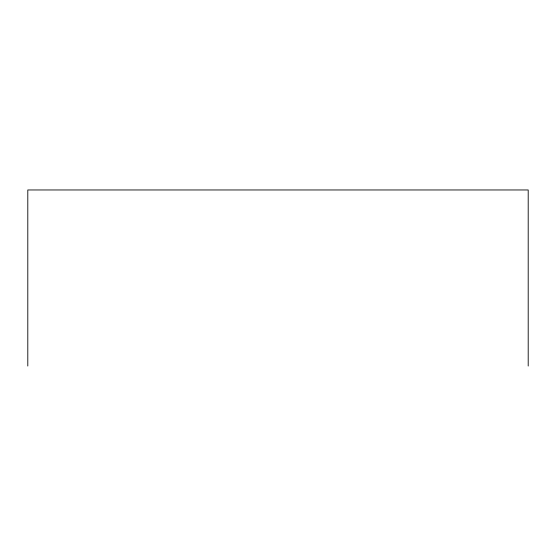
<?xml version="1.0" encoding="UTF-8"?>
<svg xmlns="http://www.w3.org/2000/svg" width="556" height="556" viewBox="0 0 556 556"><rect width="100%" height="100%" fill="white"/><g stroke="black" fill="none" stroke-linecap="round" stroke-linejoin="round"><path stroke-width="0.83" d="M528.2 366.036L528.2 189.964L27.8 189.964L27.8 366.036"/></g></svg>
